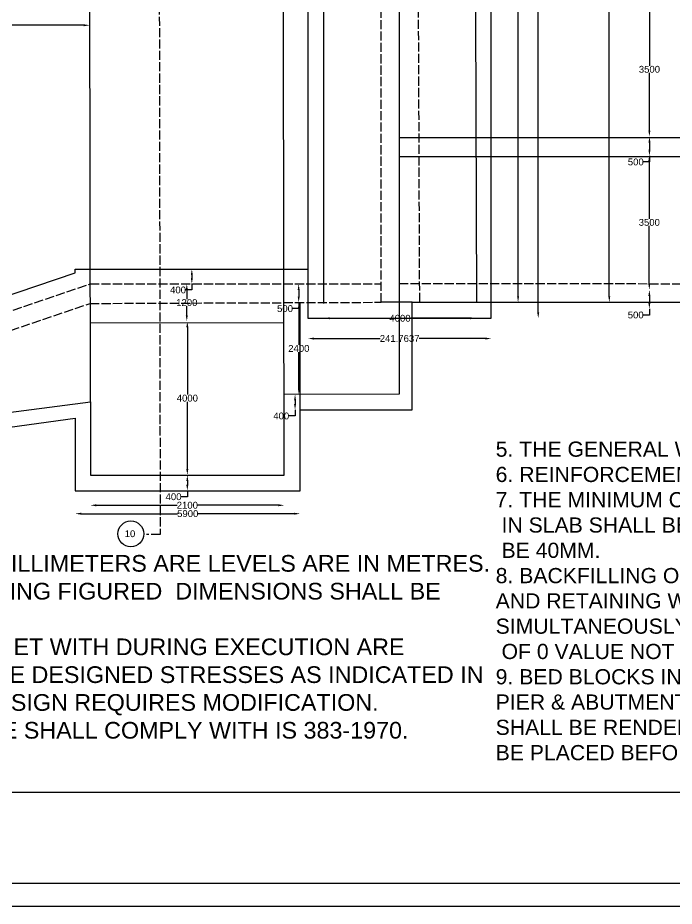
# Model space of a CAD drawing. Header units: inches. Extents: x 23764 to 29375, y 85 to 3606.
# Drawn here: x 25073 to 25938, y 85 to 1256 of the extents above; entities that cross this region are included whole.
import ezdxf

# ---------------------------------------------------------------- set-up
doc = ezdxf.new("R2010")
doc.units = ezdxf.units.IN
doc.header["$MEASUREMENT"] = 0
doc.linetypes.add('ACAD_ISO02W100', pattern=[15, 12, -3])
doc.layers.add('DIMENSIONS', color=255, linetype='Continuous')
doc.layers.add('TEXT', color=1, linetype='Continuous')
doc.styles.get("Standard").update_dxf_attribs({"font": 'arial.ttf', "height": 9})
doc.dimstyles.get("Standard").update_dxf_attribs({"dimtxt": 12, "dimasz": 8, "dimexe": 0.18, "dimexo": 0.0625, "dimgap": 0.09, "dimtad": 0, "dimtih": 1, "dimtoh": 1, "dimdec": 4, "dimzin": 0, "dimdsep": 46, "dimtxsty": 'Standard', "dimcen": 0.09, "dimse1": 1, "dimse2": 1, "dimadec": 0, "dimazin": 0, "dimtfac": 1, "dimtdec": 4, "dimtofl": 0, "dimtmove": 0, "dimatfit": 3, "dimfxl": 1, "dimtolj": 1, "dimtzin": 0, "dimarcsym": 0})

# ---------------------------------------------------------------- blocks, each defined once
blk = doc.blocks.new('*D73')
at = {"layer": 'Defpoints', "color": 0, "transparency": 16777216}
for p in [(24382.6, 1246), (25167.6, 1246), (25167.6, 1236)]:
    blk.add_point(p, dxfattribs=at)
at = {"layer": 'DIMENSIONS', "color": 0, "lineweight": -2, "transparency": 16777216}
for p, q in [((24390.6, 1246), (24758.5, 1246)), ((25159.6, 1246), (24791.7, 1246))]:
    blk.add_line(p, q, dxfattribs=at)
at = {"layer": 'DIMENSIONS', "color": 0, "transparency": 16777216}
for points in [[(24390.6, 1247.3), (24390.6, 1244.7), (24382.6, 1246)], [(25159.6, 1247.3), (25159.6, 1244.7), (25167.6, 1246)]]:
    blk.add_solid(points, dxfattribs=at)
at = {"layer": 'DIMENSIONS', "color": 0, "transparency": 16777216, "insert": (24775.1, 1246), "char_height": 9, "attachment_point": 5}
blk.add_mtext('\\A1;16500', dxfattribs=at)
blk = doc.blocks.new('*D95')
at = {"layer": 'Defpoints', "color": 0, "transparency": 16777216}
for p in [(25675.7, 1905.9), (25697, 880.7), (25732.3, 880.7)]:
    blk.add_point(p, dxfattribs=at)
at = {"layer": 'DIMENSIONS', "color": 0, "lineweight": -2, "transparency": 16777216}
for p, q in [((25732.3, 1897.9), (25732.3, 1398)), ((25732.3, 888.7), (25732.3, 1388.6))]:
    blk.add_line(p, q, dxfattribs=at)
at = {"layer": 'DIMENSIONS', "color": 0, "transparency": 16777216}
for points in [[(25731, 1897.9), (25733.6, 1897.9), (25732.3, 1905.9)], [(25731, 888.7), (25733.6, 888.7), (25732.3, 880.7)]]:
    blk.add_solid(points, dxfattribs=at)
at = {"layer": 'DIMENSIONS', "color": 0, "transparency": 16777216, "insert": (25732.3, 1393.3), "char_height": 9, "attachment_point": 5}
blk.add_mtext('\\A1;20500', dxfattribs=at)
blk = doc.blocks.new('*D96')
at = {"layer": 'Defpoints', "color": 0, "transparency": 16777216}
for p in [(25697, 1926.7), (25697, 859.7), (25758.9, 859.7)]:
    blk.add_point(p, dxfattribs=at)
at = {"layer": 'DIMENSIONS', "color": 0, "lineweight": -2, "transparency": 16777216}
for p, q in [((25758.9, 1918.7), (25758.9, 1397.9)), ((25758.9, 867.7), (25758.9, 1388.5))]:
    blk.add_line(p, q, dxfattribs=at)
at = {"layer": 'DIMENSIONS', "color": 0, "transparency": 16777216}
for points in [[(25757.5, 1918.7), (25760.2, 1918.7), (25758.9, 1926.7)], [(25757.5, 867.7), (25760.2, 867.7), (25758.9, 859.7)]]:
    blk.add_solid(points, dxfattribs=at)
at = {"layer": 'DIMENSIONS', "color": 0, "transparency": 16777216, "insert": (25758.9, 1393.2), "char_height": 9, "attachment_point": 5}
blk.add_mtext('\\A1;21300', dxfattribs=at)
blk = doc.blocks.new('*D97')
at = {"layer": 'Defpoints', "color": 0, "transparency": 16777216}
for p in [(25851.2, 1905.9), (25851.2, 880.7), (25852.6, 880.7)]:
    blk.add_point(p, dxfattribs=at)
at = {"layer": 'DIMENSIONS', "color": 0, "lineweight": -2, "transparency": 16777216}
for p, q in [((25852.6, 1897.9), (25852.6, 1398)), ((25852.6, 888.7), (25852.6, 1388.6))]:
    blk.add_line(p, q, dxfattribs=at)
at = {"layer": 'DIMENSIONS', "color": 0, "transparency": 16777216}
for points in [[(25851.3, 1897.9), (25853.9, 1897.9), (25852.6, 1905.9)], [(25851.3, 888.7), (25853.9, 888.7), (25852.6, 880.7)]]:
    blk.add_solid(points, dxfattribs=at)
at = {"layer": 'DIMENSIONS', "color": 0, "transparency": 16777216, "insert": (25852.6, 1393.3), "char_height": 9, "attachment_point": 5}
blk.add_mtext('\\A1;20500', dxfattribs=at)
blk = doc.blocks.new('*D134')
at = {"layer": 'Defpoints', "color": 0, "transparency": 16777216}
for p in [(25905.3, 1276.6), (25905.5, 1099.2), (25905.5, 1099.2)]:
    blk.add_point(p, dxfattribs=at)
at = {"layer": 'DIMENSIONS', "color": 0, "lineweight": -2, "transparency": 16777216}
for p, q in [((25905.5, 1268.6), (25905.5, 1192.6)), ((25905.5, 1107.2), (25905.5, 1183.2))]:
    blk.add_line(p, q, dxfattribs=at)
at = {"layer": 'DIMENSIONS', "color": 0, "transparency": 16777216}
for points in [[(25904.1, 1268.6), (25906.8, 1268.6), (25905.5, 1276.6)], [(25904.1, 1107.2), (25906.8, 1107.2), (25905.5, 1099.2)]]:
    blk.add_solid(points, dxfattribs=at)
at = {"layer": 'DIMENSIONS', "color": 0, "transparency": 16777216, "insert": (25905.5, 1187.9), "char_height": 9, "attachment_point": 5}
blk.add_mtext('\\A1;3500', dxfattribs=at)
blk = doc.blocks.new('*D133')
at = {"layer": 'Defpoints', "color": 0, "transparency": 16777216}
for p in [(25905.5, 1099.2), (25905.5, 1073.8), (25905.5, 1073.8)]:
    blk.add_point(p, dxfattribs=at)
at = {"layer": 'DIMENSIONS', "color": 0, "lineweight": -2, "transparency": 16777216}
for p, q in [((25905.5, 1091.2), (25905.5, 1081.8)), ((25905.5, 1073.8), (25905.5, 1065.8)), ((25905.5, 1065.8), (25897.5, 1065.8))]:
    blk.add_line(p, q, dxfattribs=at)
at = {"layer": 'DIMENSIONS', "color": 0, "transparency": 16777216}
for points in [[(25904.2, 1091.2), (25906.9, 1091.2), (25905.5, 1099.2)], [(25904.2, 1081.8), (25906.9, 1081.8), (25905.5, 1073.8)]]:
    blk.add_solid(points, dxfattribs=at)
at = {"layer": 'DIMENSIONS', "color": 0, "transparency": 16777216, "insert": (25887.5, 1065.8), "char_height": 9, "attachment_point": 5}
blk.add_mtext('\\A1;500', dxfattribs=at)
blk = doc.blocks.new('*D136')
at = {"layer": 'Defpoints', "color": 0, "transparency": 16777216}
for p in [(25905.1, 1074.8), (25905.3, 897.3), (25905.3, 897.3)]:
    blk.add_point(p, dxfattribs=at)
at = {"layer": 'DIMENSIONS', "color": 0, "lineweight": -2, "transparency": 16777216}
for p, q in [((25905.3, 1066.8), (25905.3, 990.8)), ((25905.3, 905.3), (25905.3, 981.4))]:
    blk.add_line(p, q, dxfattribs=at)
at = {"layer": 'DIMENSIONS', "color": 0, "transparency": 16777216}
for points in [[(25904, 1066.8), (25906.7, 1066.8), (25905.3, 1074.8)], [(25904, 905.3), (25906.7, 905.3), (25905.3, 897.3)]]:
    blk.add_solid(points, dxfattribs=at)
at = {"layer": 'DIMENSIONS', "color": 0, "transparency": 16777216, "insert": (25905.3, 986.1), "char_height": 9, "attachment_point": 5}
blk.add_mtext('\\A1;3500', dxfattribs=at)
blk = doc.blocks.new('*D135')
at = {"layer": 'Defpoints', "color": 0, "transparency": 16777216}
for p in [(25905.3, 897.3), (25905.3, 872), (25905.4, 872)]:
    blk.add_point(p, dxfattribs=at)
at = {"layer": 'DIMENSIONS', "color": 0, "lineweight": -2, "transparency": 16777216}
for p, q in [((25905.4, 889.3), (25905.4, 880)), ((25905.4, 872), (25905.4, 864)), ((25905.4, 864), (25897.4, 864))]:
    blk.add_line(p, q, dxfattribs=at)
at = {"layer": 'DIMENSIONS', "color": 0, "transparency": 16777216}
for points in [[(25904.1, 889.3), (25906.7, 889.3), (25905.4, 897.3)], [(25904.1, 880), (25906.7, 880), (25905.4, 872)]]:
    blk.add_solid(points, dxfattribs=at)
at = {"layer": 'DIMENSIONS', "color": 0, "transparency": 16777216, "insert": (25887.4, 864), "char_height": 9, "attachment_point": 5}
blk.add_mtext('\\A1;500', dxfattribs=at)
blk = doc.blocks.new('*D151')
at = {"layer": 'Defpoints', "color": 0, "transparency": 16777216}
for p in [(25475.8, 879.3), (25677.5, 880), (25677.5, 859.7)]:
    blk.add_point(p, dxfattribs=at)
at = {"layer": 'DIMENSIONS', "color": 0, "lineweight": -2, "transparency": 16777216}
for p, q in [((25483.8, 859.7), (25563, 859.7)), ((25669.5, 859.7), (25590.3, 859.7))]:
    blk.add_line(p, q, dxfattribs=at)
at = {"layer": 'DIMENSIONS', "color": 0, "transparency": 16777216}
for points in [[(25483.8, 861), (25483.8, 858.4), (25475.8, 859.7)], [(25669.5, 861), (25669.5, 858.4), (25677.5, 859.7)]]:
    blk.add_solid(points, dxfattribs=at)
at = {"layer": 'DIMENSIONS', "color": 0, "transparency": 16777216, "insert": (25576.6, 859.7), "char_height": 9, "attachment_point": 5}
blk.add_mtext('\\A1;4000', dxfattribs=at)
blk = doc.blocks.new('*D152')
at = {"layer": 'Defpoints', "color": 0, "transparency": 16777216}
for p in [(25455.2, 859.7), (25697, 859.7), (25697, 833)]:
    blk.add_point(p, dxfattribs=at)
at = {"layer": 'DIMENSIONS', "color": 0, "lineweight": -2, "transparency": 16777216}
for p, q in [((25463.2, 833), (25550.3, 833)), ((25689, 833), (25601.9, 833))]:
    blk.add_line(p, q, dxfattribs=at)
at = {"layer": 'DIMENSIONS', "color": 0, "transparency": 16777216}
for points in [[(25463.2, 834.3), (25463.2, 831.6), (25455.2, 833)], [(25689, 834.3), (25689, 831.6), (25697, 833)]]:
    blk.add_solid(points, dxfattribs=at)
at = {"layer": 'DIMENSIONS', "color": 0, "transparency": 16777216, "insert": (25576.1, 833), "char_height": 9, "attachment_point": 5}
blk.add_mtext('\\A1;241.7637', dxfattribs=at)
blk = doc.blocks.new('*D153')
at = {"layer": 'Defpoints', "color": 0, "transparency": 16777216}
for p in [(25444.6, 905), (25443, 880.4), (25444.7, 880.4)]:
    blk.add_point(p, dxfattribs=at)
at = {"layer": 'DIMENSIONS', "color": 0, "lineweight": -2, "transparency": 16777216}
for p, q in [((25443, 897), (25443, 888.4)), ((25443, 880.4), (25443, 872.4)), ((25443, 872.4), (25435, 872.4))]:
    blk.add_line(p, q, dxfattribs=at)
at = {"layer": 'DIMENSIONS', "color": 0, "transparency": 16777216}
for points in [[(25441.7, 897), (25444.3, 897), (25443, 905)], [(25441.7, 888.4), (25444.3, 888.4), (25443, 880.4)]]:
    blk.add_solid(points, dxfattribs=at)
at = {"layer": 'DIMENSIONS', "color": 0, "transparency": 16777216, "insert": (25425, 872.4), "char_height": 9, "attachment_point": 5}
blk.add_mtext('\\A1;500', dxfattribs=at)
blk = doc.blocks.new('*D154')
at = {"layer": 'Defpoints', "color": 0, "transparency": 16777216}
for p in [(25443, 880.4), (25443.2, 759.4), (25443.2, 759.4)]:
    blk.add_point(p, dxfattribs=at)
at = {"layer": 'DIMENSIONS', "color": 0, "lineweight": -2, "transparency": 16777216}
for p, q in [((25443.2, 872.4), (25443.2, 824.6)), ((25443.2, 767.4), (25443.2, 815.2))]:
    blk.add_line(p, q, dxfattribs=at)
at = {"layer": 'DIMENSIONS', "color": 0, "transparency": 16777216}
for points in [[(25441.9, 872.4), (25444.5, 872.4), (25443.2, 880.4)], [(25441.9, 767.4), (25444.5, 767.4), (25443.2, 759.4)]]:
    blk.add_solid(points, dxfattribs=at)
at = {"layer": 'DIMENSIONS', "color": 0, "transparency": 16777216, "insert": (25443.2, 819.9), "char_height": 9, "attachment_point": 5}
blk.add_mtext('\\A1;2400', dxfattribs=at)
blk = doc.blocks.new('*D155')
at = {"layer": 'Defpoints', "color": 0, "transparency": 16777216}
for p in [(25443.2, 759.4), (25438.2, 738.9), (25443.2, 738.9)]:
    blk.add_point(p, dxfattribs=at)
at = {"layer": 'DIMENSIONS', "color": 0, "lineweight": -2, "transparency": 16777216}
for p, q in [((25438.2, 751.4), (25438.2, 746.9)), ((25438.2, 738.9), (25438.2, 730.9)), ((25438.2, 730.9), (25430.2, 730.9))]:
    blk.add_line(p, q, dxfattribs=at)
at = {"layer": 'DIMENSIONS', "color": 0, "transparency": 16777216}
for points in [[(25436.9, 751.4), (25439.6, 751.4), (25438.2, 759.4)], [(25436.9, 746.9), (25439.6, 746.9), (25438.2, 738.9)]]:
    blk.add_solid(points, dxfattribs=at)
at = {"layer": 'DIMENSIONS', "color": 0, "transparency": 16777216, "insert": (25420, 730.9), "char_height": 9, "attachment_point": 5}
blk.add_mtext('\\A1;400', dxfattribs=at)
blk = doc.blocks.new('*D156')
at = {"layer": 'Defpoints', "color": 0, "transparency": 16777216}
for p in [(25302.1, 924.6), (25302.1, 905), (25302.1, 905)]:
    blk.add_point(p, dxfattribs=at)
at = {"layer": 'DIMENSIONS', "color": 0, "lineweight": -2, "transparency": 16777216}
for p, q in [((25302.1, 916.6), (25302.1, 913)), ((25302.1, 905), (25302.1, 897)), ((25302.1, 897), (25294.1, 897))]:
    blk.add_line(p, q, dxfattribs=at)
at = {"layer": 'DIMENSIONS', "color": 0, "transparency": 16777216}
for points in [[(25300.8, 916.6), (25303.5, 916.6), (25302.1, 924.6)], [(25300.8, 913), (25303.5, 913), (25302.1, 905)]]:
    blk.add_solid(points, dxfattribs=at)
at = {"layer": 'DIMENSIONS', "color": 0, "transparency": 16777216, "insert": (25283.9, 897), "char_height": 9, "attachment_point": 5}
blk.add_mtext('\\A1;400', dxfattribs=at)
blk = doc.blocks.new('*D157')
at = {"layer": 'Defpoints', "color": 0, "transparency": 16777216}
for p in [(25291.8, 905), (25291.8, 855.8), (25295.5, 855.8)]:
    blk.add_point(p, dxfattribs=at)
at = {"layer": 'DIMENSIONS', "color": 0, "lineweight": -2, "transparency": 16777216}
for p, q in [((25295.5, 897), (25295.5, 885.1)), ((25295.5, 863.8), (25295.5, 875.7))]:
    blk.add_line(p, q, dxfattribs=at)
at = {"layer": 'DIMENSIONS', "color": 0, "transparency": 16777216}
for points in [[(25294.1, 897), (25296.8, 897), (25295.5, 905)], [(25294.1, 863.8), (25296.8, 863.8), (25295.5, 855.8)]]:
    blk.add_solid(points, dxfattribs=at)
at = {"layer": 'DIMENSIONS', "color": 0, "transparency": 16777216, "insert": (25295.5, 880.4), "char_height": 9, "attachment_point": 5}
blk.add_mtext('\\A1;1200', dxfattribs=at)
blk = doc.blocks.new('*D158')
at = {"layer": 'Defpoints', "color": 0, "transparency": 16777216}
for p in [(25295.5, 855.8), (25296.2, 653), (25296.2, 653)]:
    blk.add_point(p, dxfattribs=at)
at = {"layer": 'DIMENSIONS', "color": 0, "lineweight": -2, "transparency": 16777216}
for p, q in [((25296.2, 847.8), (25296.2, 759.1)), ((25296.2, 661), (25296.2, 749.7))]:
    blk.add_line(p, q, dxfattribs=at)
at = {"layer": 'DIMENSIONS', "color": 0, "transparency": 16777216}
for points in [[(25294.8, 847.8), (25297.5, 847.8), (25296.2, 855.8)], [(25294.8, 661), (25297.5, 661), (25296.2, 653)]]:
    blk.add_solid(points, dxfattribs=at)
at = {"layer": 'DIMENSIONS', "color": 0, "transparency": 16777216, "insert": (25296.2, 754.4), "char_height": 9, "attachment_point": 5}
blk.add_mtext('\\A1;4000', dxfattribs=at)
blk = doc.blocks.new('*D159')
at = {"layer": 'Defpoints', "color": 0, "transparency": 16777216}
for p in [(25296.2, 653), (25296.2, 632.4), (25296.2, 632.4)]:
    blk.add_point(p, dxfattribs=at)
at = {"layer": 'DIMENSIONS', "color": 0, "lineweight": -2, "transparency": 16777216}
for p, q in [((25296.2, 645), (25296.2, 640.4)), ((25296.2, 624.4), (25288.2, 624.4)), ((25296.2, 632.4), (25296.2, 624.4))]:
    blk.add_line(p, q, dxfattribs=at)
at = {"layer": 'DIMENSIONS', "color": 0, "transparency": 16777216}
for points in [[(25294.8, 645), (25297.5, 645), (25296.2, 653)], [(25294.8, 640.4), (25297.5, 640.4), (25296.2, 632.4)]]:
    blk.add_solid(points, dxfattribs=at)
at = {"layer": 'DIMENSIONS', "color": 0, "transparency": 16777216, "insert": (25278, 624.4), "char_height": 9, "attachment_point": 5}
blk.add_mtext('\\A1;400', dxfattribs=at)
blk = doc.blocks.new('*D160')
at = {"layer": 'Defpoints', "color": 0, "transparency": 16777216}
for p in [(25168.3, 653), (25424, 653), (25424, 613.2)]:
    blk.add_point(p, dxfattribs=at)
at = {"layer": 'DIMENSIONS', "color": 0, "lineweight": -2, "transparency": 16777216}
for p, q in [((25176.3, 613.2), (25282.6, 613.2)), ((25416, 613.2), (25309.7, 613.2))]:
    blk.add_line(p, q, dxfattribs=at)
at = {"layer": 'DIMENSIONS', "color": 0, "transparency": 16777216}
for points in [[(25176.3, 614.5), (25176.3, 611.8), (25168.3, 613.2)], [(25416, 614.5), (25416, 611.8), (25424, 613.2)]]:
    blk.add_solid(points, dxfattribs=at)
at = {"layer": 'DIMENSIONS', "color": 0, "transparency": 16777216, "insert": (25296.2, 613.2), "char_height": 9, "attachment_point": 5}
blk.add_mtext('\\A1;2100', dxfattribs=at)
blk = doc.blocks.new('*D161')
at = {"layer": 'Defpoints', "color": 0, "transparency": 16777216}
for p in [(25148.3, 632.4), (25445.1, 632.4), (25445.1, 602.1)]:
    blk.add_point(p, dxfattribs=at)
at = {"layer": 'DIMENSIONS', "color": 0, "lineweight": -2, "transparency": 16777216}
for p, q in [((25156.3, 602.1), (25283.2, 602.1)), ((25437.1, 602.1), (25310.2, 602.1))]:
    blk.add_line(p, q, dxfattribs=at)
at = {"layer": 'DIMENSIONS', "color": 0, "transparency": 16777216}
for points in [[(25156.3, 603.4), (25156.3, 600.8), (25148.3, 602.1)], [(25437.1, 603.4), (25437.1, 600.8), (25445.1, 602.1)]]:
    blk.add_solid(points, dxfattribs=at)
at = {"layer": 'DIMENSIONS', "color": 0, "transparency": 16777216, "insert": (25296.7, 602.1), "char_height": 9, "attachment_point": 5}
blk.add_mtext('\\A1;5900', dxfattribs=at)

msp = doc.modelspace()

# ---------------------------------------------------------------- linework, layer by layer
at = {"color": 0, "linetype": 'ACAD_ISO02W100'}
for points in [[(25236.07435, 2217.31482), (25257.71408, 2217.31482), (25260.34802, 574.80842), (25242.43059, 574.80842)], [(25551.66074, 880.80398), (25551.66074, 1388.31575)], [(25575.47071, 905.41402), (27173.45023, 905.05886), (27172.02445, 1388.31575)], [(25600.16563, 1388.31575), (25602.16903, 880.69584)], [(24384.35498, 639.83471), (25168.08868, 904.96227), (25551.66074, 904.96227)], [(24409.83564, 375.26848), (24409.83564, 621.61828), (25168.1235, 879.28484), (25551.66074, 880.80398)]]:
    msp.add_lwpolyline(points, dxfattribs=at)
at = {"color": 0}
for points in [[(25675.65071, 1388.31575), (25677.52546, 880.69584)], [(25575.47071, 1098.20349), (27172.88038, 1098.20349)], [(25575.47071, 1073.00877), (27172.95472, 1073.00877)], [(27173.87398, 880.69584), (25592.74893, 880.69584)]]:
    msp.add_lwpolyline(points, dxfattribs=at)
at = {"layer": 'DIMENSIONS', "color": 0}
for points in [[(29373.18873, 3606.2754), (23764.39154, 3606.2754), (23764.39154, 84.60532), (29373.18873, 84.60532)], [(29366.41367, 114.6951), (23784.97955, 114.6951), (23784.97955, 3592.72952), (29366.41367, 3592.72952)]]:
    msp.add_lwpolyline(points, close=True, dxfattribs=at)
for points in [[(23870.31553, 2805.6097), (23870.31553, 232.89707), (24827.42413, 232.89707), (24842.0405, 298.83281), (24869.36675, 197.25062), (24882.07662, 235.02651), (26160.15263, 235.02651), (26174.79885, 291.57579), (26205.03876, 200.72057), (26213.92397, 235.02651), (27466.61441, 235.02651), (27480.47587, 278.06274), (27506.61016, 198.54652), (27518.27439, 235.02651), (28449.69622, 235.02651), (28449.69622, 2792.12957), (28442.89388, 2792.12957)], [(24379.16751, 2382.1632), (24385.14267, 375.26848), (24485.2048, 375.26848), (24485.2048, 567.4431), (24938.32465, 719.48193), (25168.29947, 749.50354), (25166.43146, 2127.18324)], [(25168.29947, 749.50354), (25168.29947, 652.99494), (25424.01979, 652.99494), (25421.83338, 2127.18324)], [(25575.47071, 1388.31575), (25575.47071, 759.576), (25423.86205, 759.35114)], [(25455.21358, 1388.31575), (25455.21358, 859.70263), (25696.97731, 859.70263), (25696.97731, 1388.31575)], [(25475.76913, 1388.31575), (25475.76913, 879.28484)], [(24365.18529, 354.70541), (24365.18529, 654.04023), (25148.13372, 919.6304), (25148.13372, 924.57459), (25456.16032, 924.57459)], [(24365.18529, 354.70541), (24505.46829, 354.70541), (24505.46829, 554.05324), (24947.04062, 700.29978), (25148.26564, 727.94664), (25148.26564, 632.40009), (25445.08263, 632.40009), (25445.08263, 879.28484)], [(25445.08263, 738.89392), (25592.74893, 738.89392), (25592.74893, 880.80398), (25551.66074, 880.80398)], [(25168.15819, 853.69622), (25423.72156, 854.07526)]]:
    msp.add_lwpolyline(points, dxfattribs=at)
msp.add_circle((25221.71471, 575.47497), 17.02331, dxfattribs=at)

# ---------------------------------------------------------------- texts
at = {"layer": 'DIMENSIONS', "color": 0, "attachment_point": 1}
for s, insert, char_height, width in [('5. THE GENERAL WORKMANSHIP OF CONCRETE SHALL CONFIRM TO IS 456-2000. \\P6. REINFORCEMENT STEEL USED SHALL BE HYSD BARS CONFORMING TO IS 1786-1985 \\P7. THE MINIMUM COVER :OR MAIN REINFORCEMENT\\P IN SLAB SHALL BE 25MM AND IN BEAMS SHALL\\P BE 40MM. \\P8. BACKFILLING ON THE REAR OF ABUTMENTS \\PAND RETAINING WALLS SHALL BE DONE \\PSIMULTANEOUSLY WITH THE RISING OF WALLS WITH SOILS\\P OF 0 VALUE NOT LESS THAN 28 \\P9. BED BLOCKS IN R.C.C, M25 SHALL BE PROVIDED OVER \\PPIER & ABUTMENTS. THE TOP SURFACE OF THE BED BLOCKS \\PSHALL BE RENDERED SMOOTH & THICK KRAFT PAPER SHALL \\PBE PLACED BEFORE LAYING THE SLAB. ', (25702.74494, 697.19844), 20, 1171.9702994), ('1.ALL DIMENSIONS ARE IN MILLIMETERS ARE LEVELS ARE IN METRES.\\P2.DO NOT SCALE THE DRAWING FIGURED  DIMENSIONS SHALL BE FOLLOWED.\\P3. IF THE SOILS ACTUALLY MET WITH DURING EXECUTION ARE INFERIOR AND CANNOT TAKE DESIGNED STRESSES AS INDICATED IN THE STRESS TABLE, THE DESIGN REQUIRES MODIFICATION. \\P4. THE COARSE AGGREGATE SHALL COMPLY WITH IS 383-1970. ', (24634.89106, 547.61777), 22, 1059.2119427)]:
    msp.add_mtext(s, dxfattribs=dict(at, insert=insert, char_height=char_height, width=width))
at = {"layer": 'TEXT', "color": 0}
msp.add_text('10', height=9, dxfattribs=at).set_placement((25213.58821, 571.17743))

# ---------------------------------------------------------------- dimensions: what is measured, and where the dimension line sits
at = {"layer": 'DIMENSIONS', "color": 0}
for base, p1, p2, text, picture, middle in [((25758.85489, 859.70263), (25696.97731, 1926.70698), (25696.97731, 859.70263), '21300', '*D96', (25758.85489, 1393.2048)), ((25732.2856, 880.69584), (25675.65071, 1905.88533), (25696.97731, 880.69584), '20500', '*D95', (25732.2856, 1393.29059)), ((25852.61643, 880.69584), (25851.24357, 1905.88533), (25851.24357, 880.69584), '20500', '*D97', (25852.61643, 1393.29059)), ((25905.46123, 1099.16932), (25905.27502, 1276.64379), (25905.46123, 1099.16932), '3500', '*D134', (25905.46123, 1187.90655)), ((25905.54366, 1073.8431), (25905.46123, 1099.16932), (25905.46123, 1073.8431), '500', '*D133', (25887.52665, 1065.8431)), ((25905.32693, 897.34041), (25905.14072, 1074.81488), (25905.32693, 897.34041), '3500', '*D136', (25905.32693, 986.07765)), ((25302.14702, 904.96227), (25302.14702, 924.57459), (25302.14702, 904.96227), '400', '*D156', (25283.9489, 896.96227)), ((25295.45089, 855.80126), (25291.84292, 904.96227), (25291.84292, 855.80126), '1200', '*D157', (25295.45089, 880.38176)), ((25443.01284, 880.38016), (25444.56135, 904.96227), (25444.65872, 880.38016), '500', '*D153', (25424.99583, 872.38016)), ((25905.40936, 872.01419), (25905.32693, 897.34041), (25905.32693, 872.01419), '500', '*D135', (25887.39235, 864.01419)), ((25443.19229, 759.37981), (25443.01284, 880.37364), (25443.19229, 759.37981), '2400', '*D154', (25443.19229, 819.87673)), ((25296.15963, 652.99494), (25295.45089, 855.80126), (25296.15963, 652.99494), '4000', '*D158', (25296.15963, 754.3981)), ((25438.22797, 738.89392), (25443.19229, 759.37981), (25443.19229, 738.89392), '400', '*D155', (25420.02986, 730.89392)), ((25296.15963, 632.40009), (25296.15963, 652.99494), (25296.15963, 632.40009), '400', '*D159', (25277.96151, 624.40009))]:
    dim = msp.add_linear_dim(base=base, p1=p1, p2=p2, angle=90, text=text, dimstyle='Standard', dxfattribs=at)
    dim.commit()
    dim.dimension.update_dxf_attribs({"geometry": picture, "text_midpoint": middle})
for base, p1, p2, text, picture, middle in [((25167.63984, 1245.98944), (24382.55027, 1245.98742), (25167.63984, 1235.99086), '16500', '*D73', (24775.09505, 1245.98944)), ((25677.52792, 859.70263), (25475.76913, 879.28484), (25677.52792, 880.02998), '4000', '*D151', (25576.64853, 859.70263)), ((25424.01979, 613.1556), (25168.29947, 652.99494), (25424.01979, 652.99494), '2100', '*D160', (25296.15963, 613.1556)), ((25445.08263, 602.08662), (25148.26564, 632.40009), (25445.08263, 632.40009), '5900', '*D161', (25296.67414, 602.08662))]:
    dim = msp.add_linear_dim(base=base, p1=p1, p2=p2, text=text, dimstyle='Standard', dxfattribs=at)
    dim.commit()
    dim.dimension.update_dxf_attribs({"geometry": picture, "text_midpoint": middle})
dim = msp.add_linear_dim(base=(25696.97731, 832.95221), p1=(25455.21358, 859.70263), p2=(25696.97731, 859.70263), dimstyle='Standard', dxfattribs=at)
dim.commit()
dim.dimension.update_dxf_attribs({"geometry": '*D152', "text_midpoint": (25576.09544, 832.95221)})

doc.saveas('drawing.dxf')
